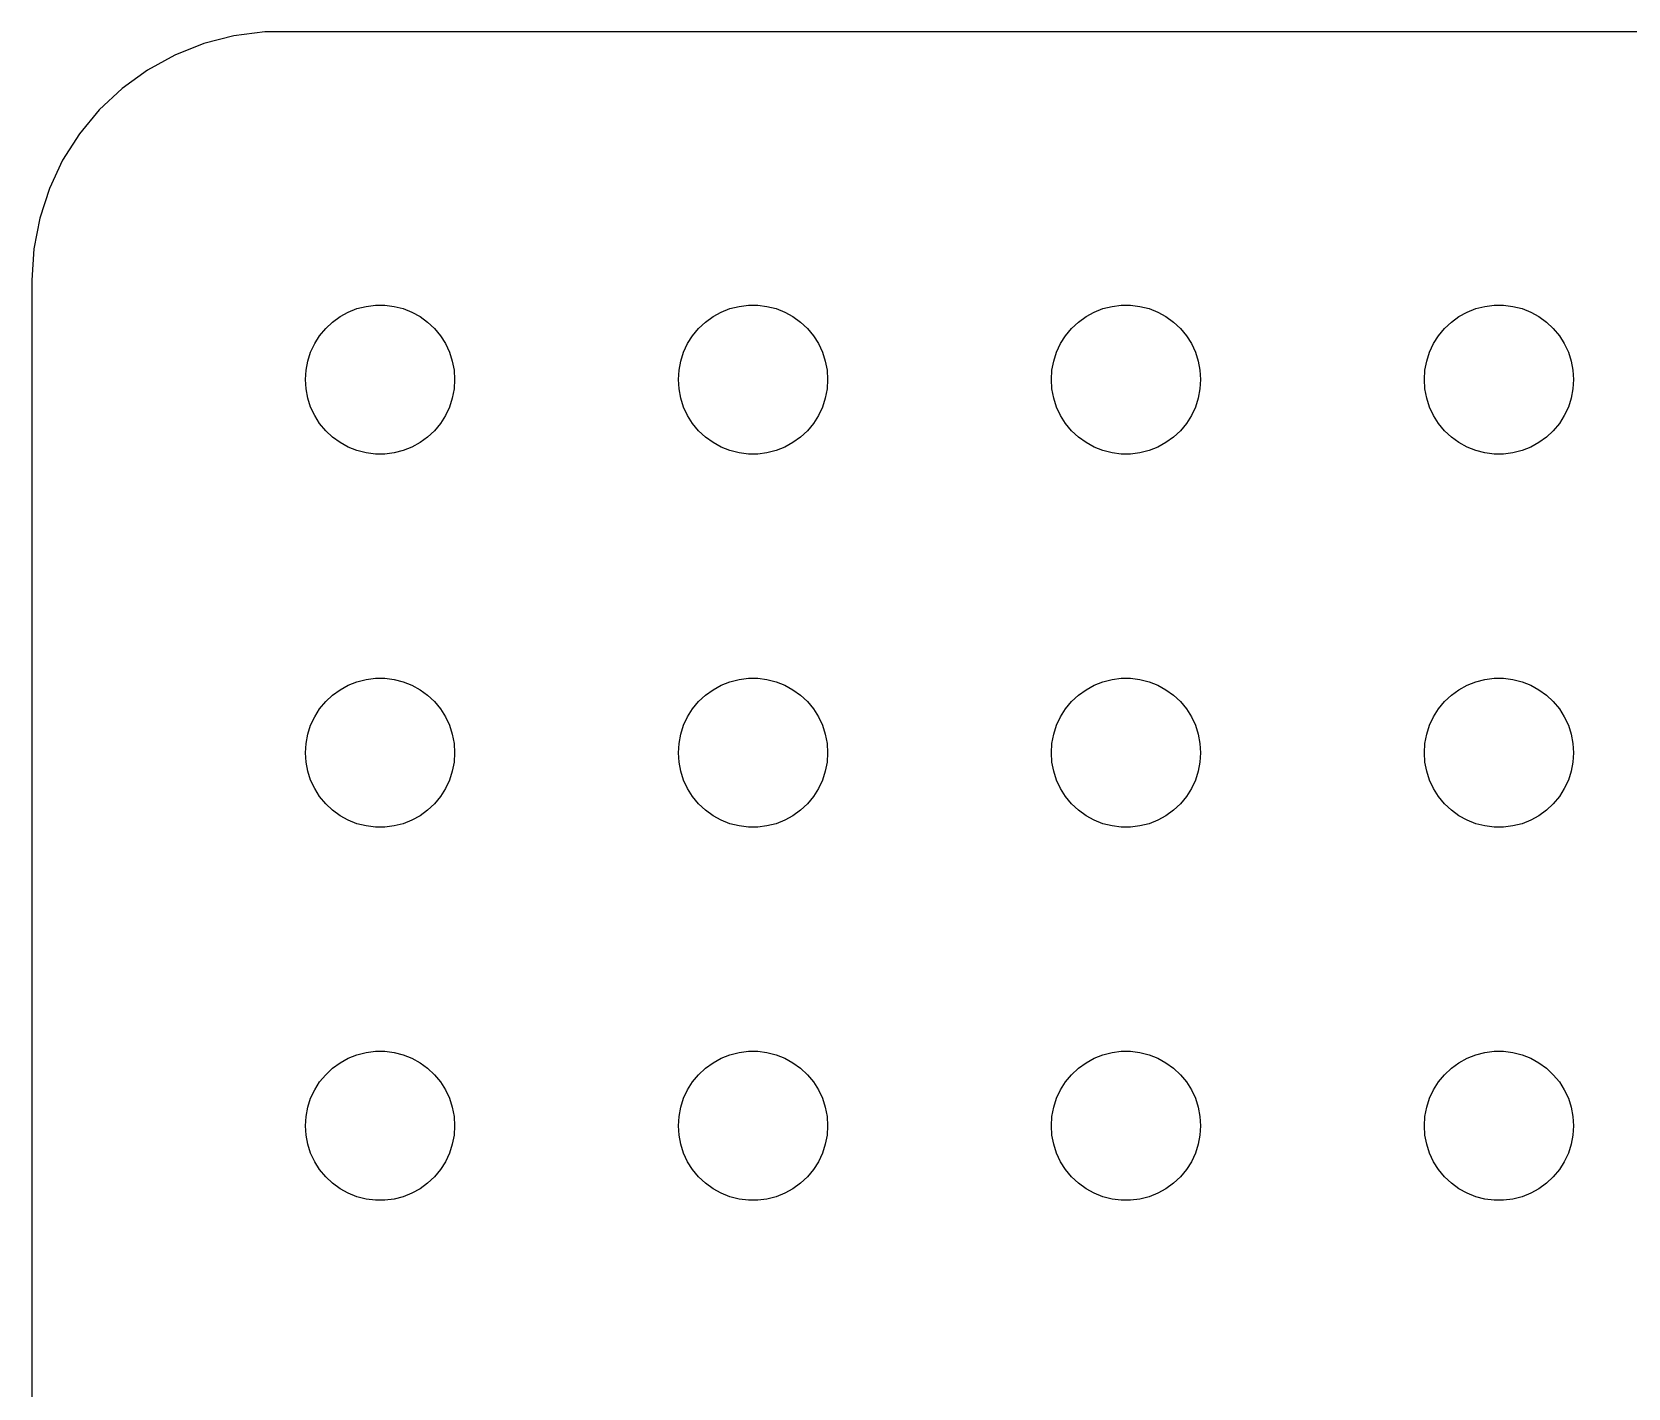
# Model space of a CAD drawing. Header units: metres. Extents: x -134 to 134, y 518 to 1078.
# Drawn here: x -134.5 to -102.4, y 936.73 to 963.99 of the extents above; entities that cross this region are included whole.
import ezdxf

# ---------------------------------------------------------------- set-up
doc = ezdxf.new("R2010")
doc.units = ezdxf.units.M

msp = doc.modelspace()

# ---------------------------------------------------------------- linework, layer by layer
for p, q in [((-130.437, 963.911), (-131.045, 963.755)), ((-129.814, 963.99), (-130.437, 963.911)), ((129.814, 963.99), (-129.814, 963.99)), ((-131.045, 963.755), (-131.629, 963.524)), ((-132.179, 963.222), (-132.687, 962.853)), ((-131.629, 963.524), (-132.179, 963.222)), ((-132.687, 962.853), (-133.145, 962.423)), ((-133.145, 962.423), (-133.545, 961.939)), ((-133.545, 961.939), (-133.882, 961.409)), ((-133.882, 961.409), (-134.149, 960.841)), ((-134.149, 960.841), (-134.343, 960.243)), ((-134.343, 960.243), (-134.461, 959.627)), ((-134.461, 959.627), (-134.5, 959)), ((-134.5, 959), (-134.5, 865)), ((-128.139, 958.357), (-127.964, 958.427)), ((-127.964, 958.427), (-127.781, 958.473)), ((-127.781, 958.473), (-127.594, 958.497)), ((-127.594, 958.497), (-127.406, 958.497)), ((-127.406, 958.497), (-127.219, 958.473)), ((-127.219, 958.473), (-127.036, 958.427)), ((-127.036, 958.427), (-126.861, 958.357)), ((-120.639, 958.357), (-120.464, 958.427)), ((-120.464, 958.427), (-120.281, 958.473)), ((-120.281, 958.473), (-120.094, 958.497)), ((-120.094, 958.497), (-119.906, 958.497)), ((-119.906, 958.497), (-119.719, 958.473)), ((-119.719, 958.473), (-119.536, 958.427)), ((-119.536, 958.427), (-119.361, 958.357)), ((-113.139, 958.357), (-112.964, 958.427)), ((-112.964, 958.427), (-112.781, 958.473)), ((-112.781, 958.473), (-112.594, 958.497)), ((-112.594, 958.497), (-112.406, 958.497)), ((-112.406, 958.497), (-112.219, 958.473)), ((-112.219, 958.473), (-112.036, 958.427)), ((-112.036, 958.427), (-111.861, 958.357)), ((-105.639, 958.357), (-105.464, 958.427)), ((-105.464, 958.427), (-105.281, 958.473)), ((-105.281, 958.473), (-105.094, 958.497)), ((-105.094, 958.497), (-104.906, 958.497)), ((-104.906, 958.497), (-104.719, 958.473)), ((-104.719, 958.473), (-104.536, 958.427)), ((-104.536, 958.427), (-104.361, 958.357)), ((-128.593, 958.027), (-128.456, 958.156)), ((-128.456, 958.156), (-128.304, 958.266)), ((-128.304, 958.266), (-128.139, 958.357)), ((-126.861, 958.357), (-126.696, 958.266)), ((-126.696, 958.266), (-126.544, 958.156)), ((-126.544, 958.156), (-126.407, 958.027)), ((-121.093, 958.027), (-120.956, 958.156)), ((-120.956, 958.156), (-120.804, 958.266)), ((-120.804, 958.266), (-120.639, 958.357)), ((-119.361, 958.357), (-119.196, 958.266)), ((-119.196, 958.266), (-119.044, 958.156)), ((-119.044, 958.156), (-118.907, 958.027)), ((-113.593, 958.027), (-113.456, 958.156)), ((-113.456, 958.156), (-113.304, 958.266)), ((-113.304, 958.266), (-113.139, 958.357)), ((-111.861, 958.357), (-111.696, 958.266)), ((-111.696, 958.266), (-111.544, 958.156)), ((-111.544, 958.156), (-111.407, 958.027)), ((-106.093, 958.027), (-105.956, 958.156)), ((-105.956, 958.156), (-105.804, 958.266)), ((-105.804, 958.266), (-105.639, 958.357)), ((-104.361, 958.357), (-104.196, 958.266)), ((-104.196, 958.266), (-104.044, 958.156)), ((-104.044, 958.156), (-103.907, 958.027)), ((-128.814, 957.723), (-128.714, 957.882)), ((-128.714, 957.882), (-128.593, 958.027)), ((-126.407, 958.027), (-126.286, 957.882)), ((-126.286, 957.882), (-126.186, 957.723)), ((-121.314, 957.723), (-121.214, 957.882)), ((-121.214, 957.882), (-121.093, 958.027)), ((-118.907, 958.027), (-118.786, 957.882)), ((-118.786, 957.882), (-118.686, 957.723)), ((-113.814, 957.723), (-113.714, 957.882)), ((-113.714, 957.882), (-113.593, 958.027)), ((-111.407, 958.027), (-111.286, 957.882)), ((-111.286, 957.882), (-111.186, 957.723)), ((-106.314, 957.723), (-106.214, 957.882)), ((-106.214, 957.882), (-106.093, 958.027)), ((-103.907, 958.027), (-103.786, 957.882)), ((-103.786, 957.882), (-103.686, 957.723)), ((-128.953, 957.373), (-128.895, 957.552)), ((-128.895, 957.552), (-128.814, 957.723)), ((-126.186, 957.723), (-126.105, 957.552)), ((-126.105, 957.552), (-126.047, 957.373)), ((-121.453, 957.373), (-121.395, 957.552)), ((-121.395, 957.552), (-121.314, 957.723)), ((-118.686, 957.723), (-118.605, 957.552)), ((-118.605, 957.552), (-118.547, 957.373)), ((-113.953, 957.373), (-113.895, 957.552)), ((-113.895, 957.552), (-113.814, 957.723)), ((-111.186, 957.723), (-111.105, 957.552)), ((-111.105, 957.552), (-111.047, 957.373)), ((-106.453, 957.373), (-106.395, 957.552)), ((-106.395, 957.552), (-106.314, 957.723)), ((-103.686, 957.723), (-103.605, 957.552)), ((-103.605, 957.552), (-103.547, 957.373)), ((-129, 957), (-128.988, 957.188)), ((-128.988, 957.188), (-128.953, 957.373)), ((-126.047, 957.373), (-126.012, 957.188)), ((-126.012, 957.188), (-126, 957)), ((-121.5, 957), (-121.488, 957.188)), ((-121.488, 957.188), (-121.453, 957.373)), ((-118.547, 957.373), (-118.512, 957.188)), ((-118.512, 957.188), (-118.5, 957)), ((-114, 957), (-113.988, 957.188)), ((-113.988, 957.188), (-113.953, 957.373)), ((-111.047, 957.373), (-111.012, 957.188)), ((-111.012, 957.188), (-111, 957)), ((-106.5, 957), (-106.488, 957.188)), ((-106.488, 957.188), (-106.453, 957.373)), ((-103.547, 957.373), (-103.512, 957.188)), ((-103.512, 957.188), (-103.5, 957)), ((-128.988, 956.812), (-129, 957)), ((-128.953, 956.627), (-128.988, 956.812)), ((-126.012, 956.812), (-126.047, 956.627)), ((-126, 957), (-126.012, 956.812)), ((-121.488, 956.812), (-121.5, 957)), ((-121.453, 956.627), (-121.488, 956.812)), ((-118.512, 956.812), (-118.547, 956.627)), ((-118.5, 957), (-118.512, 956.812)), ((-113.988, 956.812), (-114, 957)), ((-113.953, 956.627), (-113.988, 956.812)), ((-111.012, 956.812), (-111.047, 956.627)), ((-111, 957), (-111.012, 956.812)), ((-106.488, 956.812), (-106.5, 957)), ((-106.453, 956.627), (-106.488, 956.812)), ((-103.512, 956.812), (-103.547, 956.627)), ((-103.5, 957), (-103.512, 956.812)), ((-128.895, 956.448), (-128.953, 956.627)), ((-126.047, 956.627), (-126.105, 956.448)), ((-121.395, 956.448), (-121.453, 956.627)), ((-118.547, 956.627), (-118.605, 956.448)), ((-113.895, 956.448), (-113.953, 956.627)), ((-111.047, 956.627), (-111.105, 956.448)), ((-106.395, 956.448), (-106.453, 956.627)), ((-103.547, 956.627), (-103.605, 956.448)), ((-128.814, 956.277), (-128.895, 956.448)), ((-128.714, 956.118), (-128.814, 956.277)), ((-126.186, 956.277), (-126.286, 956.118)), ((-126.105, 956.448), (-126.186, 956.277)), ((-121.314, 956.277), (-121.395, 956.448)), ((-121.214, 956.118), (-121.314, 956.277)), ((-118.686, 956.277), (-118.786, 956.118)), ((-118.605, 956.448), (-118.686, 956.277)), ((-113.814, 956.277), (-113.895, 956.448)), ((-113.714, 956.118), (-113.814, 956.277)), ((-111.186, 956.277), (-111.286, 956.118)), ((-111.105, 956.448), (-111.186, 956.277)), ((-106.314, 956.277), (-106.395, 956.448)), ((-106.214, 956.118), (-106.314, 956.277)), ((-103.686, 956.277), (-103.786, 956.118)), ((-103.605, 956.448), (-103.686, 956.277)), ((-128.593, 955.973), (-128.714, 956.118)), ((-128.456, 955.844), (-128.593, 955.973)), ((-128.304, 955.734), (-128.456, 955.844)), ((-126.544, 955.844), (-126.696, 955.734)), ((-126.407, 955.973), (-126.544, 955.844)), ((-126.286, 956.118), (-126.407, 955.973)), ((-121.093, 955.973), (-121.214, 956.118)), ((-120.956, 955.844), (-121.093, 955.973)), ((-120.804, 955.734), (-120.956, 955.844)), ((-119.044, 955.844), (-119.196, 955.734)), ((-118.907, 955.973), (-119.044, 955.844)), ((-118.786, 956.118), (-118.907, 955.973)), ((-113.593, 955.973), (-113.714, 956.118)), ((-113.456, 955.844), (-113.593, 955.973)), ((-113.304, 955.734), (-113.456, 955.844)), ((-111.544, 955.844), (-111.696, 955.734)), ((-111.407, 955.973), (-111.544, 955.844)), ((-111.286, 956.118), (-111.407, 955.973)), ((-106.093, 955.973), (-106.214, 956.118)), ((-105.956, 955.844), (-106.093, 955.973)), ((-105.804, 955.734), (-105.956, 955.844)), ((-104.044, 955.844), (-104.196, 955.734)), ((-103.907, 955.973), (-104.044, 955.844)), ((-103.786, 956.118), (-103.907, 955.973)), ((-128.139, 955.643), (-128.304, 955.734)), ((-127.964, 955.573), (-128.139, 955.643)), ((-127.781, 955.527), (-127.964, 955.573)), ((-127.594, 955.503), (-127.781, 955.527)), ((-127.219, 955.527), (-127.406, 955.503)), ((-127.036, 955.573), (-127.219, 955.527)), ((-126.861, 955.643), (-127.036, 955.573)), ((-126.696, 955.734), (-126.861, 955.643)), ((-120.639, 955.643), (-120.804, 955.734)), ((-120.464, 955.573), (-120.639, 955.643)), ((-120.281, 955.527), (-120.464, 955.573)), ((-120.094, 955.503), (-120.281, 955.527)), ((-119.719, 955.527), (-119.906, 955.503)), ((-119.536, 955.573), (-119.719, 955.527)), ((-119.361, 955.643), (-119.536, 955.573)), ((-119.196, 955.734), (-119.361, 955.643)), ((-113.139, 955.643), (-113.304, 955.734)), ((-112.964, 955.573), (-113.139, 955.643)), ((-112.781, 955.527), (-112.964, 955.573)), ((-112.594, 955.503), (-112.781, 955.527)), ((-112.219, 955.527), (-112.406, 955.503)), ((-112.036, 955.573), (-112.219, 955.527)), ((-111.861, 955.643), (-112.036, 955.573)), ((-111.696, 955.734), (-111.861, 955.643)), ((-105.639, 955.643), (-105.804, 955.734)), ((-105.464, 955.573), (-105.639, 955.643)), ((-105.281, 955.527), (-105.464, 955.573)), ((-105.094, 955.503), (-105.281, 955.527)), ((-104.719, 955.527), (-104.906, 955.503)), ((-104.536, 955.573), (-104.719, 955.527)), ((-104.361, 955.643), (-104.536, 955.573)), ((-104.196, 955.734), (-104.361, 955.643)), ((-127.406, 955.503), (-127.594, 955.503)), ((-119.906, 955.503), (-120.094, 955.503)), ((-112.406, 955.503), (-112.594, 955.503)), ((-104.906, 955.503), (-105.094, 955.503)), ((-128.456, 950.656), (-128.304, 950.766)), ((-128.304, 950.766), (-128.139, 950.857)), ((-128.139, 950.857), (-127.964, 950.927)), ((-127.964, 950.927), (-127.781, 950.973)), ((-127.781, 950.973), (-127.594, 950.997)), ((-127.594, 950.997), (-127.406, 950.997)), ((-127.406, 950.997), (-127.219, 950.973)), ((-127.219, 950.973), (-127.036, 950.927)), ((-127.036, 950.927), (-126.861, 950.857)), ((-126.861, 950.857), (-126.696, 950.766)), ((-126.696, 950.766), (-126.544, 950.656)), ((-120.956, 950.656), (-120.804, 950.766)), ((-120.804, 950.766), (-120.639, 950.857)), ((-120.639, 950.857), (-120.464, 950.927)), ((-120.464, 950.927), (-120.281, 950.973)), ((-120.281, 950.973), (-120.094, 950.997)), ((-120.094, 950.997), (-119.906, 950.997)), ((-119.906, 950.997), (-119.719, 950.973)), ((-119.719, 950.973), (-119.536, 950.927)), ((-119.536, 950.927), (-119.361, 950.857)), ((-119.361, 950.857), (-119.196, 950.766)), ((-119.196, 950.766), (-119.044, 950.656)), ((-113.456, 950.656), (-113.304, 950.766)), ((-113.304, 950.766), (-113.139, 950.857)), ((-113.139, 950.857), (-112.964, 950.927)), ((-112.964, 950.927), (-112.781, 950.973)), ((-112.781, 950.973), (-112.594, 950.997)), ((-112.594, 950.997), (-112.406, 950.997)), ((-112.406, 950.997), (-112.219, 950.973)), ((-112.219, 950.973), (-112.036, 950.927)), ((-112.036, 950.927), (-111.861, 950.857)), ((-111.861, 950.857), (-111.696, 950.766)), ((-111.696, 950.766), (-111.544, 950.656)), ((-105.956, 950.656), (-105.804, 950.766)), ((-105.804, 950.766), (-105.639, 950.857)), ((-105.639, 950.857), (-105.464, 950.927)), ((-105.464, 950.927), (-105.281, 950.973)), ((-105.281, 950.973), (-105.094, 950.997)), ((-105.094, 950.997), (-104.906, 950.997)), ((-104.906, 950.997), (-104.719, 950.973)), ((-104.719, 950.973), (-104.536, 950.927)), ((-104.536, 950.927), (-104.361, 950.857)), ((-104.361, 950.857), (-104.196, 950.766)), ((-104.196, 950.766), (-104.044, 950.656)), ((-128.814, 950.223), (-128.714, 950.382)), ((-128.714, 950.382), (-128.593, 950.527)), ((-128.593, 950.527), (-128.456, 950.656)), ((-126.544, 950.656), (-126.407, 950.527)), ((-126.407, 950.527), (-126.286, 950.382)), ((-126.286, 950.382), (-126.186, 950.223)), ((-121.314, 950.223), (-121.214, 950.382)), ((-121.214, 950.382), (-121.093, 950.527)), ((-121.093, 950.527), (-120.956, 950.656)), ((-119.044, 950.656), (-118.907, 950.527)), ((-118.907, 950.527), (-118.786, 950.382)), ((-118.786, 950.382), (-118.686, 950.223)), ((-113.814, 950.223), (-113.714, 950.382)), ((-113.714, 950.382), (-113.593, 950.527)), ((-113.593, 950.527), (-113.456, 950.656)), ((-111.544, 950.656), (-111.407, 950.527)), ((-111.407, 950.527), (-111.286, 950.382)), ((-111.286, 950.382), (-111.186, 950.223)), ((-106.314, 950.223), (-106.214, 950.382)), ((-106.214, 950.382), (-106.093, 950.527)), ((-106.093, 950.527), (-105.956, 950.656)), ((-104.044, 950.656), (-103.907, 950.527)), ((-103.907, 950.527), (-103.786, 950.382)), ((-103.786, 950.382), (-103.686, 950.223)), ((-128.953, 949.873), (-128.895, 950.052)), ((-128.895, 950.052), (-128.814, 950.223)), ((-126.186, 950.223), (-126.105, 950.052)), ((-126.105, 950.052), (-126.047, 949.873)), ((-121.453, 949.873), (-121.395, 950.052)), ((-121.395, 950.052), (-121.314, 950.223)), ((-118.686, 950.223), (-118.605, 950.052)), ((-118.605, 950.052), (-118.547, 949.873)), ((-113.953, 949.873), (-113.895, 950.052)), ((-113.895, 950.052), (-113.814, 950.223)), ((-111.186, 950.223), (-111.105, 950.052)), ((-111.105, 950.052), (-111.047, 949.873)), ((-106.453, 949.873), (-106.395, 950.052)), ((-106.395, 950.052), (-106.314, 950.223)), ((-103.686, 950.223), (-103.605, 950.052)), ((-103.605, 950.052), (-103.547, 949.873)), ((-128.988, 949.688), (-128.953, 949.873)), ((-126.047, 949.873), (-126.012, 949.688)), ((-121.488, 949.688), (-121.453, 949.873)), ((-118.547, 949.873), (-118.512, 949.688)), ((-113.988, 949.688), (-113.953, 949.873)), ((-111.047, 949.873), (-111.012, 949.688)), ((-106.488, 949.688), (-106.453, 949.873)), ((-103.547, 949.873), (-103.512, 949.688)), ((-129, 949.5), (-128.988, 949.688)), ((-128.988, 949.312), (-129, 949.5)), ((-126.012, 949.688), (-126, 949.5)), ((-126, 949.5), (-126.012, 949.312)), ((-121.5, 949.5), (-121.488, 949.688)), ((-121.488, 949.312), (-121.5, 949.5)), ((-118.512, 949.688), (-118.5, 949.5)), ((-118.5, 949.5), (-118.512, 949.312)), ((-114, 949.5), (-113.988, 949.688)), ((-113.988, 949.312), (-114, 949.5)), ((-111.012, 949.688), (-111, 949.5)), ((-111, 949.5), (-111.012, 949.312)), ((-106.5, 949.5), (-106.488, 949.688)), ((-106.488, 949.312), (-106.5, 949.5)), ((-103.512, 949.688), (-103.5, 949.5)), ((-103.5, 949.5), (-103.512, 949.312)), ((-128.953, 949.127), (-128.988, 949.312)), ((-128.895, 948.948), (-128.953, 949.127)), ((-126.047, 949.127), (-126.105, 948.948)), ((-126.012, 949.312), (-126.047, 949.127)), ((-121.453, 949.127), (-121.488, 949.312)), ((-121.395, 948.948), (-121.453, 949.127)), ((-118.547, 949.127), (-118.605, 948.948)), ((-118.512, 949.312), (-118.547, 949.127)), ((-113.953, 949.127), (-113.988, 949.312)), ((-113.895, 948.948), (-113.953, 949.127)), ((-111.047, 949.127), (-111.105, 948.948)), ((-111.012, 949.312), (-111.047, 949.127)), ((-106.453, 949.127), (-106.488, 949.312)), ((-106.395, 948.948), (-106.453, 949.127)), ((-103.547, 949.127), (-103.605, 948.948)), ((-103.512, 949.312), (-103.547, 949.127)), ((-128.814, 948.777), (-128.895, 948.948)), ((-128.714, 948.618), (-128.814, 948.777)), ((-126.186, 948.777), (-126.286, 948.618)), ((-126.105, 948.948), (-126.186, 948.777)), ((-121.314, 948.777), (-121.395, 948.948)), ((-121.214, 948.618), (-121.314, 948.777)), ((-118.686, 948.777), (-118.786, 948.618)), ((-118.605, 948.948), (-118.686, 948.777)), ((-113.814, 948.777), (-113.895, 948.948)), ((-113.714, 948.618), (-113.814, 948.777)), ((-111.186, 948.777), (-111.286, 948.618)), ((-111.105, 948.948), (-111.186, 948.777)), ((-106.314, 948.777), (-106.395, 948.948)), ((-106.214, 948.618), (-106.314, 948.777)), ((-103.686, 948.777), (-103.786, 948.618)), ((-103.605, 948.948), (-103.686, 948.777)), ((-128.593, 948.473), (-128.714, 948.618)), ((-128.456, 948.344), (-128.593, 948.473)), ((-126.407, 948.473), (-126.544, 948.344)), ((-126.286, 948.618), (-126.407, 948.473)), ((-121.093, 948.473), (-121.214, 948.618)), ((-120.956, 948.344), (-121.093, 948.473)), ((-118.907, 948.473), (-119.044, 948.344)), ((-118.786, 948.618), (-118.907, 948.473)), ((-113.593, 948.473), (-113.714, 948.618)), ((-113.456, 948.344), (-113.593, 948.473)), ((-111.407, 948.473), (-111.544, 948.344)), ((-111.286, 948.618), (-111.407, 948.473)), ((-106.093, 948.473), (-106.214, 948.618)), ((-105.956, 948.344), (-106.093, 948.473)), ((-103.907, 948.473), (-104.044, 948.344)), ((-103.786, 948.618), (-103.907, 948.473)), ((-128.304, 948.234), (-128.456, 948.344)), ((-128.139, 948.143), (-128.304, 948.234)), ((-127.964, 948.073), (-128.139, 948.143)), ((-126.861, 948.143), (-127.036, 948.073)), ((-126.696, 948.234), (-126.861, 948.143)), ((-126.544, 948.344), (-126.696, 948.234)), ((-120.804, 948.234), (-120.956, 948.344)), ((-120.639, 948.143), (-120.804, 948.234)), ((-120.464, 948.073), (-120.639, 948.143)), ((-119.361, 948.143), (-119.536, 948.073)), ((-119.196, 948.234), (-119.361, 948.143)), ((-119.044, 948.344), (-119.196, 948.234)), ((-113.304, 948.234), (-113.456, 948.344)), ((-113.139, 948.143), (-113.304, 948.234)), ((-112.964, 948.073), (-113.139, 948.143)), ((-111.861, 948.143), (-112.036, 948.073)), ((-111.696, 948.234), (-111.861, 948.143)), ((-111.544, 948.344), (-111.696, 948.234)), ((-105.804, 948.234), (-105.956, 948.344)), ((-105.639, 948.143), (-105.804, 948.234)), ((-105.464, 948.073), (-105.639, 948.143)), ((-104.361, 948.143), (-104.536, 948.073)), ((-104.196, 948.234), (-104.361, 948.143)), ((-104.044, 948.344), (-104.196, 948.234)), ((-127.781, 948.027), (-127.964, 948.073)), ((-127.594, 948.003), (-127.781, 948.027)), ((-127.406, 948.003), (-127.594, 948.003)), ((-127.219, 948.027), (-127.406, 948.003)), ((-127.036, 948.073), (-127.219, 948.027)), ((-120.281, 948.027), (-120.464, 948.073)), ((-120.094, 948.003), (-120.281, 948.027)), ((-119.906, 948.003), (-120.094, 948.003)), ((-119.719, 948.027), (-119.906, 948.003)), ((-119.536, 948.073), (-119.719, 948.027)), ((-112.781, 948.027), (-112.964, 948.073)), ((-112.594, 948.003), (-112.781, 948.027)), ((-112.406, 948.003), (-112.594, 948.003)), ((-112.219, 948.027), (-112.406, 948.003)), ((-112.036, 948.073), (-112.219, 948.027)), ((-105.281, 948.027), (-105.464, 948.073)), ((-105.094, 948.003), (-105.281, 948.027)), ((-104.906, 948.003), (-105.094, 948.003)), ((-104.719, 948.027), (-104.906, 948.003)), ((-104.536, 948.073), (-104.719, 948.027)), ((-128.304, 943.266), (-128.139, 943.357)), ((-128.139, 943.357), (-127.964, 943.427)), ((-127.964, 943.427), (-127.781, 943.473)), ((-127.781, 943.473), (-127.594, 943.497)), ((-127.594, 943.497), (-127.406, 943.497)), ((-127.406, 943.497), (-127.219, 943.473)), ((-127.219, 943.473), (-127.036, 943.427)), ((-127.036, 943.427), (-126.861, 943.357)), ((-126.861, 943.357), (-126.696, 943.266)), ((-120.804, 943.266), (-120.639, 943.357)), ((-120.639, 943.357), (-120.464, 943.427)), ((-120.464, 943.427), (-120.281, 943.473)), ((-120.281, 943.473), (-120.094, 943.497)), ((-120.094, 943.497), (-119.906, 943.497)), ((-119.906, 943.497), (-119.719, 943.473)), ((-119.719, 943.473), (-119.536, 943.427)), ((-119.536, 943.427), (-119.361, 943.357)), ((-119.361, 943.357), (-119.196, 943.266)), ((-113.304, 943.266), (-113.139, 943.357)), ((-113.139, 943.357), (-112.964, 943.427)), ((-112.964, 943.427), (-112.781, 943.473)), ((-112.781, 943.473), (-112.594, 943.497)), ((-112.594, 943.497), (-112.406, 943.497)), ((-112.406, 943.497), (-112.219, 943.473)), ((-112.219, 943.473), (-112.036, 943.427)), ((-112.036, 943.427), (-111.861, 943.357)), ((-111.861, 943.357), (-111.696, 943.266)), ((-105.804, 943.266), (-105.639, 943.357)), ((-105.639, 943.357), (-105.464, 943.427)), ((-105.464, 943.427), (-105.281, 943.473)), ((-105.281, 943.473), (-105.094, 943.497)), ((-105.094, 943.497), (-104.906, 943.497)), ((-104.906, 943.497), (-104.719, 943.473)), ((-104.719, 943.473), (-104.536, 943.427)), ((-104.536, 943.427), (-104.361, 943.357)), ((-104.361, 943.357), (-104.196, 943.266)), ((-128.714, 942.882), (-128.593, 943.027)), ((-128.593, 943.027), (-128.456, 943.156)), ((-128.456, 943.156), (-128.304, 943.266)), ((-126.696, 943.266), (-126.544, 943.156)), ((-126.544, 943.156), (-126.407, 943.027)), ((-126.407, 943.027), (-126.286, 942.882)), ((-121.214, 942.882), (-121.093, 943.027)), ((-121.093, 943.027), (-120.956, 943.156)), ((-120.956, 943.156), (-120.804, 943.266)), ((-119.196, 943.266), (-119.044, 943.156)), ((-119.044, 943.156), (-118.907, 943.027)), ((-118.907, 943.027), (-118.786, 942.882)), ((-113.714, 942.882), (-113.593, 943.027)), ((-113.593, 943.027), (-113.456, 943.156)), ((-113.456, 943.156), (-113.304, 943.266)), ((-111.696, 943.266), (-111.544, 943.156)), ((-111.544, 943.156), (-111.407, 943.027)), ((-111.407, 943.027), (-111.286, 942.882)), ((-106.214, 942.882), (-106.093, 943.027)), ((-106.093, 943.027), (-105.956, 943.156)), ((-105.956, 943.156), (-105.804, 943.266)), ((-104.196, 943.266), (-104.044, 943.156)), ((-104.044, 943.156), (-103.907, 943.027)), ((-103.907, 943.027), (-103.786, 942.882)), ((-128.895, 942.552), (-128.814, 942.723)), ((-128.814, 942.723), (-128.714, 942.882)), ((-126.286, 942.882), (-126.186, 942.723)), ((-126.186, 942.723), (-126.105, 942.552)), ((-121.395, 942.552), (-121.314, 942.723)), ((-121.314, 942.723), (-121.214, 942.882)), ((-118.786, 942.882), (-118.686, 942.723)), ((-118.686, 942.723), (-118.605, 942.552)), ((-113.895, 942.552), (-113.814, 942.723)), ((-113.814, 942.723), (-113.714, 942.882)), ((-111.286, 942.882), (-111.186, 942.723)), ((-111.186, 942.723), (-111.105, 942.552)), ((-106.395, 942.552), (-106.314, 942.723)), ((-106.314, 942.723), (-106.214, 942.882)), ((-103.786, 942.882), (-103.686, 942.723)), ((-103.686, 942.723), (-103.605, 942.552)), ((-128.988, 942.188), (-128.953, 942.373)), ((-128.953, 942.373), (-128.895, 942.552)), ((-126.105, 942.552), (-126.047, 942.373)), ((-126.047, 942.373), (-126.012, 942.188)), ((-121.488, 942.188), (-121.453, 942.373)), ((-121.453, 942.373), (-121.395, 942.552)), ((-118.605, 942.552), (-118.547, 942.373)), ((-118.547, 942.373), (-118.512, 942.188)), ((-113.988, 942.188), (-113.953, 942.373)), ((-113.953, 942.373), (-113.895, 942.552)), ((-111.105, 942.552), (-111.047, 942.373)), ((-111.047, 942.373), (-111.012, 942.188)), ((-106.488, 942.188), (-106.453, 942.373)), ((-106.453, 942.373), (-106.395, 942.552)), ((-103.605, 942.552), (-103.547, 942.373)), ((-103.547, 942.373), (-103.512, 942.188)), ((-129, 942), (-128.988, 942.188)), ((-126.012, 942.188), (-126, 942)), ((-121.5, 942), (-121.488, 942.188)), ((-118.512, 942.188), (-118.5, 942)), ((-114, 942), (-113.988, 942.188)), ((-111.012, 942.188), (-111, 942)), ((-106.5, 942), (-106.488, 942.188)), ((-103.512, 942.188), (-103.5, 942)), ((-128.988, 941.812), (-129, 942)), ((-128.953, 941.627), (-128.988, 941.812)), ((-126.012, 941.812), (-126.047, 941.627)), ((-126, 942), (-126.012, 941.812)), ((-121.488, 941.812), (-121.5, 942)), ((-121.453, 941.627), (-121.488, 941.812)), ((-118.512, 941.812), (-118.547, 941.627)), ((-118.5, 942), (-118.512, 941.812)), ((-113.988, 941.812), (-114, 942)), ((-113.953, 941.627), (-113.988, 941.812)), ((-111.012, 941.812), (-111.047, 941.627)), ((-111, 942), (-111.012, 941.812)), ((-106.488, 941.812), (-106.5, 942)), ((-106.453, 941.627), (-106.488, 941.812)), ((-103.512, 941.812), (-103.547, 941.627)), ((-103.5, 942), (-103.512, 941.812)), ((-128.895, 941.448), (-128.953, 941.627)), ((-128.814, 941.277), (-128.895, 941.448)), ((-126.105, 941.448), (-126.186, 941.277)), ((-126.047, 941.627), (-126.105, 941.448)), ((-121.395, 941.448), (-121.453, 941.627)), ((-121.314, 941.277), (-121.395, 941.448)), ((-118.605, 941.448), (-118.686, 941.277)), ((-118.547, 941.627), (-118.605, 941.448)), ((-113.895, 941.448), (-113.953, 941.627)), ((-113.814, 941.277), (-113.895, 941.448)), ((-111.105, 941.448), (-111.186, 941.277)), ((-111.047, 941.627), (-111.105, 941.448)), ((-106.395, 941.448), (-106.453, 941.627)), ((-106.314, 941.277), (-106.395, 941.448)), ((-103.605, 941.448), (-103.686, 941.277)), ((-103.547, 941.627), (-103.605, 941.448)), ((-128.714, 941.118), (-128.814, 941.277)), ((-128.593, 940.973), (-128.714, 941.118)), ((-126.286, 941.118), (-126.407, 940.973)), ((-126.186, 941.277), (-126.286, 941.118)), ((-121.214, 941.118), (-121.314, 941.277)), ((-121.093, 940.973), (-121.214, 941.118)), ((-118.786, 941.118), (-118.907, 940.973)), ((-118.686, 941.277), (-118.786, 941.118)), ((-113.714, 941.118), (-113.814, 941.277)), ((-113.593, 940.973), (-113.714, 941.118)), ((-111.286, 941.118), (-111.407, 940.973)), ((-111.186, 941.277), (-111.286, 941.118)), ((-106.214, 941.118), (-106.314, 941.277)), ((-106.093, 940.973), (-106.214, 941.118)), ((-103.786, 941.118), (-103.907, 940.973)), ((-103.686, 941.277), (-103.786, 941.118)), ((-128.456, 940.844), (-128.593, 940.973)), ((-128.304, 940.734), (-128.456, 940.844)), ((-126.544, 940.844), (-126.696, 940.734)), ((-126.407, 940.973), (-126.544, 940.844)), ((-120.956, 940.844), (-121.093, 940.973)), ((-120.804, 940.734), (-120.956, 940.844)), ((-119.044, 940.844), (-119.196, 940.734)), ((-118.907, 940.973), (-119.044, 940.844)), ((-113.456, 940.844), (-113.593, 940.973)), ((-113.304, 940.734), (-113.456, 940.844)), ((-111.544, 940.844), (-111.696, 940.734)), ((-111.407, 940.973), (-111.544, 940.844)), ((-105.956, 940.844), (-106.093, 940.973)), ((-105.804, 940.734), (-105.956, 940.844)), ((-104.044, 940.844), (-104.196, 940.734)), ((-103.907, 940.973), (-104.044, 940.844)), ((-128.139, 940.643), (-128.304, 940.734)), ((-127.964, 940.573), (-128.139, 940.643)), ((-127.781, 940.527), (-127.964, 940.573)), ((-127.594, 940.503), (-127.781, 940.527)), ((-127.406, 940.503), (-127.594, 940.503)), ((-127.219, 940.527), (-127.406, 940.503)), ((-127.036, 940.573), (-127.219, 940.527)), ((-126.861, 940.643), (-127.036, 940.573)), ((-126.696, 940.734), (-126.861, 940.643)), ((-120.639, 940.643), (-120.804, 940.734)), ((-120.464, 940.573), (-120.639, 940.643)), ((-120.281, 940.527), (-120.464, 940.573)), ((-120.094, 940.503), (-120.281, 940.527)), ((-119.906, 940.503), (-120.094, 940.503)), ((-119.719, 940.527), (-119.906, 940.503)), ((-119.536, 940.573), (-119.719, 940.527)), ((-119.361, 940.643), (-119.536, 940.573)), ((-119.196, 940.734), (-119.361, 940.643)), ((-113.139, 940.643), (-113.304, 940.734)), ((-112.964, 940.573), (-113.139, 940.643)), ((-112.781, 940.527), (-112.964, 940.573)), ((-112.594, 940.503), (-112.781, 940.527)), ((-112.406, 940.503), (-112.594, 940.503)), ((-112.219, 940.527), (-112.406, 940.503)), ((-112.036, 940.573), (-112.219, 940.527)), ((-111.861, 940.643), (-112.036, 940.573)), ((-111.696, 940.734), (-111.861, 940.643)), ((-105.639, 940.643), (-105.804, 940.734)), ((-105.464, 940.573), (-105.639, 940.643)), ((-105.281, 940.527), (-105.464, 940.573)), ((-105.094, 940.503), (-105.281, 940.527)), ((-104.906, 940.503), (-105.094, 940.503)), ((-104.719, 940.527), (-104.906, 940.503)), ((-104.536, 940.573), (-104.719, 940.527)), ((-104.361, 940.643), (-104.536, 940.573)), ((-104.196, 940.734), (-104.361, 940.643))]:
    msp.add_line(p, q)

doc.saveas('drawing.dxf')
